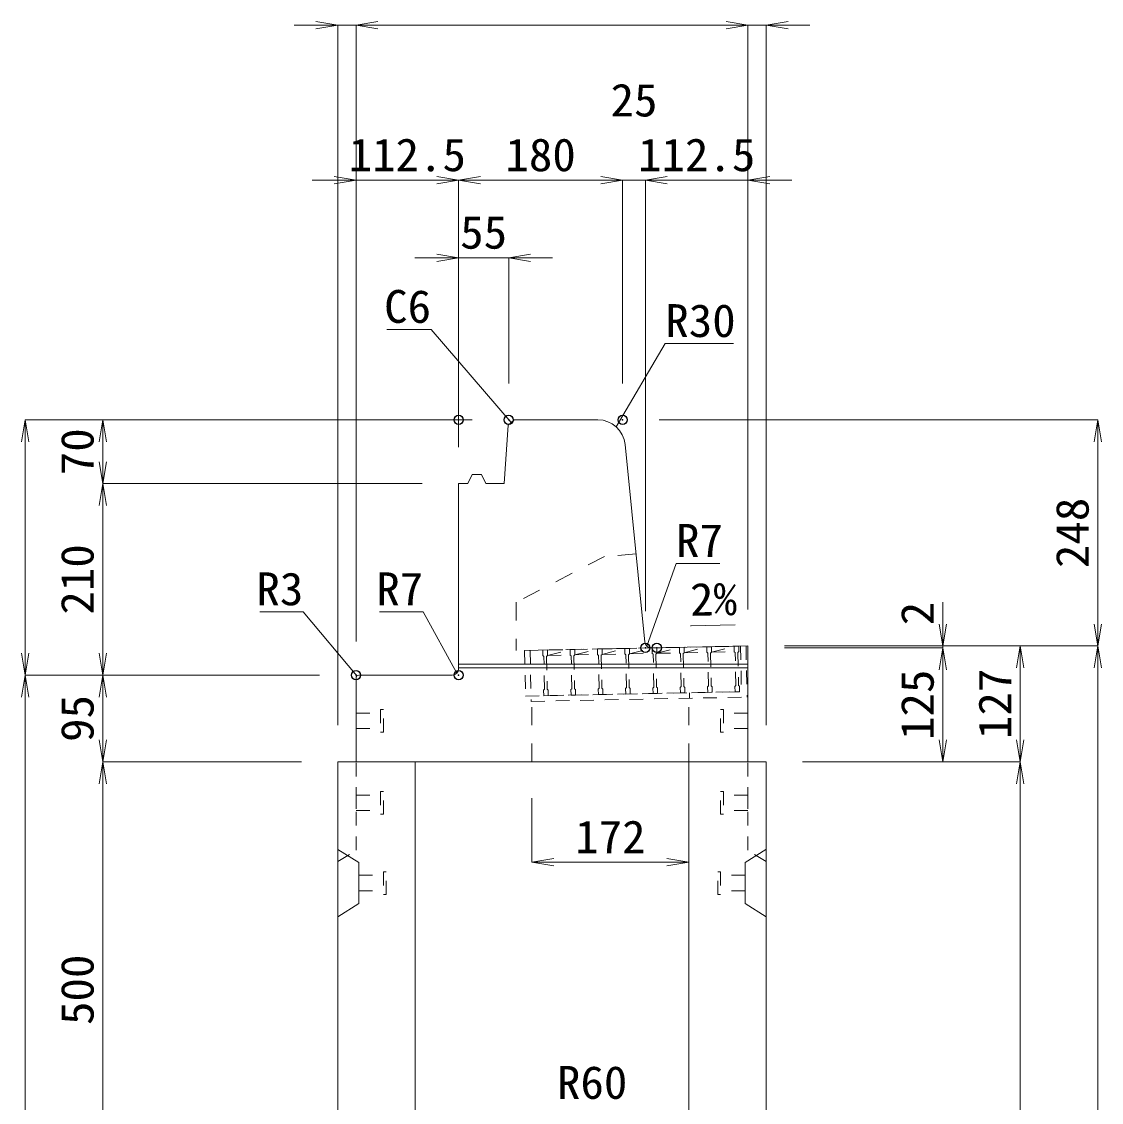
# Model space of a CAD drawing. Units: millimetres at full size; some dimension numbers follow another scale. Extents: x -18734 to 51600, y -18820 to 17820.
# Drawn here: x 12318 to 13503, y -11093 to -9908 of the extents above; entities that cross this region are included whole.
import ezdxf
from ezdxf.enums import TextEntityAlignment as Align

# ---------------------------------------------------------------- set-up
doc = ezdxf.new("R2010")
doc.units = ezdxf.units.MM
doc.header["$LTSCALE"] = 20
doc.header["$PDMODE"] = 32
doc.header["$PDSIZE"] = 10
doc.linetypes.add('USER1', pattern=[2, 1, -1])
doc.linetypes.add('USER2', pattern=[1.35, 0.75, -0.6])
for name, color, linetype, lineweight in [('インサート', 3, 'USER2', 9), ('グレーチング', 7, 'USER2', 5), ('受枠', 3, 'USER2', 9), ('寸法線', 7, 'Continuous', 13), ('引出線', 4, 'Continuous', 13), ('本体', 2, 'Continuous', 13), ('目地', 132, 'Continuous', 5)]:
    doc.layers.add(name, color=color, linetype=linetype, lineweight=lineweight)
doc.layers.add('作業エリア', color=11, linetype='Continuous')
doc.styles.add('ＭＳ 明朝', font='')
doc.styles.get('ＭＳ 明朝').set_extended_font_data('MS Mincho')

# ---------------------------------------------------------------- blocks, each defined once
blk = doc.blocks.new('open_arrow')
at = {"color": 0, "linetype": 'Continuous', "lineweight": -2}
blk.add_lwpolyline([(7.5, 1.25), (0, 0), (7.5, -1.25)], dxfattribs=at)

msp = doc.modelspace()

# ---------------------------------------------------------------- linework, layer by layer
at = {"layer": 'インサート'}
for p, q in [((12685, -10666.5), (12712, -10666.5)), ((12685, -10666.5), (12685, -10683.5)), ((12715, -10662.5), (12712, -10662.5)), ((12712, -10662.5), (12712, -10687.5)), ((12715, -10687.5), (12715, -10662.5)), ((13085, -10662.5), (13088, -10662.5)), ((13085, -10687.5), (13085, -10662.5)), ((13088, -10662.5), (13088, -10687.5)), ((13115, -10666.5), (13088, -10666.5)), ((13115, -10666.5), (13115, -10683.5)), ((12685, -10683.5), (12712, -10683.5)), ((12712, -10687.5), (12715, -10687.5)), ((13088, -10687.5), (13085, -10687.5)), ((13115, -10683.5), (13088, -10683.5)), ((12685, -10756.5), (12712, -10756.5)), ((12685, -10756.5), (12685, -10773.5)), ((12715, -10752.5), (12712, -10752.5)), ((12712, -10752.5), (12712, -10777.5)), ((12715, -10777.5), (12715, -10752.5)), ((13085, -10752.5), (13088, -10752.5)), ((13085, -10777.5), (13085, -10752.5)), ((13088, -10752.5), (13088, -10777.5)), ((13115, -10756.5), (13088, -10756.5)), ((13115, -10756.5), (13115, -10773.5)), ((12685, -10773.5), (12712, -10773.5)), ((12712, -10777.5), (12715, -10777.5)), ((13088, -10777.5), (13085, -10777.5)), ((13115, -10773.5), (13088, -10773.5)), ((12718.2, -10840.5), (12715.2, -10840.5)), ((12715.2, -10840.5), (12715.2, -10865.5)), ((12718.2, -10865.5), (12718.2, -10840.5)), ((13081.8, -10840.5), (13084.8, -10840.5)), ((13081.8, -10865.5), (13081.8, -10840.5)), ((13084.8, -10840.5), (13084.8, -10865.5)), ((12688.2, -10844.5), (12715.2, -10844.5)), ((12688.2, -10844.5), (12688.2, -10861.5)), ((13111.8, -10844.5), (13084.8, -10844.5)), ((13111.8, -10844.5), (13111.8, -10861.5)), ((12688.2, -10861.5), (12715.2, -10861.5)), ((12715.2, -10865.5), (12718.2, -10865.5)), ((13084.8, -10865.5), (13081.8, -10865.5)), ((13111.8, -10861.5), (13084.8, -10861.5))]:
    msp.add_line(p, q, dxfattribs=at)
at = {"layer": 'グレーチング'}
for p, q in [((12889.92, -10597.5), (13104.88, -10593.2)), ((12985.03, -10601.6), (13009.9, -10595.1)), ((13015.02, -10601), (13039.89, -10594.5)), ((13045.01, -10600.4), (13069.89, -10593.9)), ((13075.01, -10599.8), (13099.88, -10593.3)), ((12895.04, -10603.4), (12919.92, -10596.9)), ((12895.04, -10603.4), (12920.04, -10602.9)), ((12925.04, -10602.8), (12949.91, -10596.3)), ((12925.04, -10602.8), (12950.03, -10602.3)), ((12955.03, -10602.2), (12979.91, -10595.7)), ((12955.03, -10602.2), (12980.03, -10601.7)), ((12985.03, -10601.6), (13010.02, -10601.1)), ((13015.02, -10601), (13040.01, -10600.5)), ((13045.01, -10600.4), (13070.01, -10599.9)), ((13075.01, -10599.8), (13100, -10599.3)), ((12890.92, -10647.49), (13105.88, -10643.19))]:
    msp.add_line(p, q, dxfattribs=at)
for points in [[(13009.9, -10595.1), (13014.9, -10595), (13015.02, -10601), (13014.04, -10602.02), (13014.76, -10638.01), (13015.78, -10638.99), (13015.9, -10644.99), (13010.9, -10645.09), (13010.78, -10639.09), (13011.76, -10638.07), (13011.04, -10602.08), (13010.02, -10601.1)], [(13039.89, -10594.5), (13044.89, -10594.4), (13045.01, -10600.4), (13044.03, -10601.42), (13044.75, -10637.41), (13045.77, -10638.39), (13045.89, -10644.39), (13040.89, -10644.49), (13040.77, -10638.49), (13041.75, -10637.47), (13041.03, -10601.48), (13040.01, -10600.5)], [(13069.89, -10593.9), (13074.89, -10593.8), (13075.01, -10599.8), (13074.03, -10600.82), (13074.75, -10636.81), (13075.77, -10637.79), (13075.89, -10643.79), (13070.89, -10643.89), (13070.77, -10637.89), (13071.75, -10636.87), (13071.03, -10600.88), (13070.01, -10599.9)], [(13099.88, -10593.3), (13104.88, -10593.2), (13105, -10599.2), (13104.02, -10600.22), (13104.74, -10636.21), (13105.76, -10637.19), (13105.88, -10643.19), (13100.88, -10643.29), (13100.76, -10637.29), (13101.74, -10636.27), (13101.02, -10600.28), (13100, -10599.3)], [(12889.92, -10597.5), (12894.92, -10597.4), (12895.04, -10603.4), (12894.06, -10604.42), (12894.78, -10640.41), (12895.8, -10641.39), (12895.92, -10647.39), (12890.92, -10647.49), (12890.8, -10641.49), (12891.78, -10640.47), (12891.06, -10604.48), (12890.04, -10603.5)], [(12919.92, -10596.9), (12924.92, -10596.8), (12925.04, -10602.8), (12924.06, -10603.82), (12924.78, -10639.81), (12925.8, -10640.79), (12925.92, -10646.79), (12920.92, -10646.89), (12920.8, -10640.89), (12921.78, -10639.87), (12921.06, -10603.88), (12920.04, -10602.9)], [(12949.91, -10596.3), (12954.91, -10596.2), (12955.03, -10602.2), (12954.05, -10603.22), (12954.77, -10639.21), (12955.79, -10640.19), (12955.91, -10646.19), (12950.91, -10646.29), (12950.79, -10640.29), (12951.77, -10639.27), (12951.05, -10603.28), (12950.03, -10602.3)], [(12979.91, -10595.7), (12984.91, -10595.6), (12985.03, -10601.6), (12984.05, -10602.62), (12984.77, -10638.61), (12985.79, -10639.59), (12985.91, -10645.59), (12980.91, -10645.69), (12980.79, -10639.69), (12981.77, -10638.67), (12981.05, -10602.68), (12980.03, -10601.7)]]:
    msp.add_lwpolyline(points, close=True, dxfattribs=at)
at = {"layer": '作業エリア'}
for p in [(12797.5, -10345), (12852.5, -10345), (12977.5, -10345), (13002.5, -10595), (13015, -10595), (12685, -10625), (12797.5, -10625)]:
    msp.add_point(p, dxfattribs=at)
at = {"layer": '受枠'}
for p, q in [((12869.93, -10597.9), (13112.88, -10593.04)), ((13106.88, -10593.16), (13107.88, -10643.15)), ((13112.88, -10593.04), (13114, -10649.03)), ((12869.93, -10597.9), (12870.93, -10647.89)), ((12875.93, -10597.78), (12877.05, -10653.77)), ((12870.93, -10647.89), (13107.88, -10643.15)), ((12877.05, -10653.77), (13114, -10649.03)), ((13050.89, -10644.29), (13051.01, -10650.29))]:
    msp.add_line(p, q, dxfattribs=at)
at = {"layer": '寸法線'}
for p, q in [((12733, -9912.31), (12617, -9912.31)), ((12665, -10680), (12665, -9912.31)), ((12685, -9912.31), (13115, -9912.31)), ((12685, -10588), (12685, -9912.31)), ((12685, -10588), (12685, -9912.31)), ((13067, -9912.31), (13183, -9912.31)), ((13115, -10553), (13115, -9912.31)), ((13115, -10553), (13115, -9912.31)), ((13135, -10680), (13135, -9912.31)), ((12637, -10082.31), (12797.5, -10082.31)), ((12685, -10588), (12685, -10082.31)), ((12797.5, -10082.31), (12977.5, -10082.31)), ((12797.5, -10375), (12797.5, -10082.31)), ((12797.5, -10375), (12797.5, -10082.31)), ((12929.5, -10082.31), (13050.5, -10082.31)), ((12977.5, -10305), (12977.5, -10082.31)), ((12977.5, -10305), (12977.5, -10082.31)), ((13002.5, -10555), (13002.5, -10082.31)), ((13002.5, -10082.31), (13163, -10082.31)), ((13002.5, -10555), (13002.5, -10082.31)), ((13115, -10553), (13115, -10082.31)), ((12749.5, -10167.31), (12900.5, -10167.31)), ((12797.5, -10375), (12797.5, -10167.31)), ((12852.5, -10305), (12852.5, -10167.31)), ((12322.06, -10625), (12322.06, -10345)), ((12812.5, -10345), (12322.06, -10345)), ((12407.06, -10415), (12407.06, -10345)), ((12812.5, -10345), (12407.06, -10345)), ((13017.5, -10345), (13498.78, -10345)), ((13498.78, -10593), (13498.78, -10345)), ((12407.06, -10625), (12407.06, -10415)), ((12757.5, -10415), (12407.06, -10415)), ((12757.5, -10415), (12407.06, -10415)), ((13328.78, -10643), (13328.78, -10545)), ((13155, -10593), (13498.78, -10593)), ((13155, -10593), (13413.78, -10593)), ((13155, -10593), (13328.78, -10593)), ((13155, -10593), (13498.78, -10593)), ((13155, -10595), (13328.78, -10595)), ((13155, -10595), (13328.78, -10595)), ((13328.78, -10720), (13328.78, -10595)), ((13413.78, -10720), (13413.78, -10593)), ((13498.78, -10593), (13498.78, -12070)), ((12322.06, -12070), (12322.06, -10625)), ((12645, -10625), (12322.06, -10625)), ((12645, -10625), (12322.06, -10625)), ((12407.06, -10720), (12407.06, -10625)), ((12645, -10625), (12407.06, -10625)), ((12645, -10625), (12407.06, -10625)), ((12407.06, -10720), (12407.06, -11220)), ((12625, -10720), (12407.06, -10720)), ((12625, -10720), (12407.06, -10720)), ((13175, -10720), (13413.78, -10720)), ((13175, -10720), (13413.78, -10720)), ((13175, -10720), (13328.78, -10720)), ((13413.78, -10720), (13413.78, -12070)), ((12878, -10760), (12878, -10830.23)), ((12878, -10830.23), (13050, -10830.23))]:
    msp.add_line(p, q, dxfattribs=at)
at = {"layer": '引出線'}
for points in [[(12855.29, -10347.99), (12767.27, -10245.82), (12718.92, -10245.82)], [(12970.48, -10352.76), (13024.33, -10261.36), (13099, -10261.36)], [(13004.14, -10593.19), (13036.08, -10502.42), (13084.01, -10502.42)], [(12685.88, -10625.88), (12627.15, -10555.51), (12579.43, -10555.51)], [(12795.45, -10622.95), (12758.75, -10555.51), (12710.82, -10555.51)], [(13052.12, -10570.88), (13100.83, -10569.9), (13052.08, -10570.88)]]:
    msp.add_lwpolyline(points, dxfattribs=at)
at = {"layer": '本体'}
for p, q in [((12852.07, -10350.98), (12858.5, -10345)), ((12858.5, -10345), (12950.35, -10345)), ((12847.5, -10415), (12852.07, -10350.98)), ((12980.2, -10372.01), (13001.87, -10588.7)), ((12807.5, -10415), (12812.5, -10405)), ((12812.5, -10405), (12822.5, -10405)), ((12822.5, -10405), (12827.5, -10415)), ((12797.5, -10415), (12797.5, -10618)), ((12797.5, -10415), (12807.5, -10415)), ((12827.5, -10415), (12847.5, -10415)), ((13015, -10595), (13008.83, -10595)), ((13115, -10593), (13015, -10595)), ((13115, -10593), (13115, -10720)), ((12685, -10628), (12685, -10720)), ((12790.5, -10625), (12688, -10625)), ((12665, -10720), (12665, -12070)), ((12665, -10720), (12750, -10720)), ((12685, -10720), (13115, -10720)), ((12750, -10720), (12750, -11149.47)), ((13050, -10720), (13135, -10720)), ((13050, -10720), (13050, -11149.47)), ((13135, -10720), (13135, -12070))]:
    msp.add_line(p, q, dxfattribs=at)
at = {"layer": '本体', "linetype": 'USER1'}
for p, q in [((12957.5, -10495), (12860.5, -10545)), ((12992.2, -10492), (12957.5, -10495)), ((12860.5, -10545), (12860.5, -10598.09)), ((13015, -10595), (12860.5, -10598.09)), ((12878, -10720), (12878, -10647.75)), ((13050, -10720), (13050, -10644.31))]:
    msp.add_line(p, q, dxfattribs=at)
at = {"layer": '本体', "linetype": 'USER2', "lineweight": 9}
for p, q in [((12685, -10817), (12685, -10720)), ((13115, -10817), (13115, -10720)), ((12665, -10829.5), (12685, -10817)), ((13135, -10829.5), (13115, -10817))]:
    msp.add_line(p, q, dxfattribs=at)
at = {"layer": '本体', "lineweight": 9}
for p, q in [((12665, -10816), (12688.2, -10830.5)), ((13134.58, -10816.26), (13111.8, -10830.5)), ((12688.2, -10830.5), (12688.2, -10875.5)), ((13111.8, -10830.5), (13111.8, -10875.5)), ((12688.2, -10875.5), (12665, -10890)), ((13111.8, -10875.5), (13135, -10890))]:
    msp.add_line(p, q, dxfattribs=at)
at = {"layer": '本体'}
for centre, radius, start, end in [((12950.35, -10375), 30, 5.71059, 90), ((13008.83, -10588), 7, 185.71059, 270), ((12790.5, -10618), 7, 270, 0), ((12688, -10628), 3, 90, 180)]:
    msp.add_arc(centre, radius, start, end, dxfattribs=at)
at = {"layer": '目地'}
for p, q in [((13115, -10613), (12797.5, -10613)), ((13115, -10617), (12797.5, -10617))]:
    msp.add_line(p, q, dxfattribs=at)

# ---------------------------------------------------------------- block references
at = {"layer": '寸法線', "xscale": 3.2, "yscale": 3.2}
for p, rotation in [((12665, -9912.31), 180), ((13115, -9912.31), 180), ((13115, -9912.31), 180), ((12685, -10082.31), 180), ((12797.5, -10082.31), 180), ((12977.5, -10082.31), 180), ((12977.5, -10082.31), 180), ((12797.5, -10167.31), 180), ((12322.06, -10345), 270), ((12407.06, -10345), 270), ((13498.78, -10345), 270), ((12407.06, -10415), 90), ((12407.06, -10415), 270), ((13328.78, -10593), 90), ((13498.78, -10593), 90), ((13328.78, -10595), 270), ((13328.78, -10595), 270), ((13413.78, -10593), 270), ((13498.78, -10593), 270), ((12322.06, -10625), 90), ((12407.06, -10625), 90), ((12322.06, -10625), 270), ((12407.06, -10625), 270), ((12407.06, -10720), 90), ((13328.78, -10720), 90), ((13413.78, -10720), 90), ((12407.06, -10720), 270), ((13413.78, -10720), 270), ((13050, -10830.23), 180)]:
    msp.add_blockref('open_arrow', p, dxfattribs=dict(at, rotation=rotation))
for p in [(12685, -9912.31), (12685, -9912.31), (13135, -9912.31), (12797.5, -10082.31), (13002.5, -10082.31), (13002.5, -10082.31), (13115, -10082.31), (12852.5, -10167.31), (12878, -10830.23)]:
    msp.add_blockref('open_arrow', p, dxfattribs=at)
at = {"layer": '引出線', "xscale": 0.0533, "yscale": 0.0533}
for p, rotation in [((12855.29, -10347.99), 130.7), ((12970.48, -10352.76), 59.5), ((13052.12, -10570.88), 1.1), ((13004.14, -10593.19), 70.6), ((12685.88, -10625.88), 129.8), ((12795.45, -10622.95), 118.6)]:
    msp.add_blockref('open_arrow', p, dxfattribs=dict(at, rotation=rotation))

# ---------------------------------------------------------------- texts
at = {"layer": '寸法線', "style": 'ＭＳ 明朝', "width": 1.05}
for s, p in [('25', (12990, -9994.31)), ('112.5', (12741.25, -10054.31)), ('180', (12887.5, -10054.31)), ('112.5', (13058.75, -10054.31)), ('55', (12825, -10139.31)), ('172', (12964, -10802.23))]:
    msp.add_text(s, height=36.03, dxfattribs=at).set_placement(p, align=Align.MIDDLE_CENTER)
for s, p in [('70', (12379.06, -10380)), ('248', (13470.78, -10469)), ('210', (12379.06, -10520)), ('2', (13300.78, -10557.41)), ('125', (13300.78, -10657.5)), ('127', (13385.78, -10656.5)), ('95', (12379.06, -10672.5)), ('500', (12379.06, -10970))]:
    msp.add_text(s, height=36.03, rotation=90, dxfattribs=at).set_placement(p, align=Align.MIDDLE_CENTER)
at = {"layer": '引出線', "style": 'ＭＳ 明朝', "width": 1.05}
for s, p in [('C6', (12767.27, -10202.62)), ('R3', (12627.15, -10512.31)), ('R7', (12758.75, -10512.31)), ('R60', (12982.66, -11053.59))]:
    msp.add_text(s, height=36.03, dxfattribs=at).set_placement(p, align=Align.TOP_RIGHT)
for s, p in [('R30', (13024.33, -10218.16)), ('R7', (13036.08, -10459.22))]:
    msp.add_text(s, height=36.03, dxfattribs=at).set_placement(p, align=Align.TOP_LEFT)
msp.add_text('2%', height=36.03, rotation=1.146, dxfattribs=at).set_placement((13051.15, -10523.98), align=Align.TOP_LEFT)

doc.saveas('drawing.dxf')
